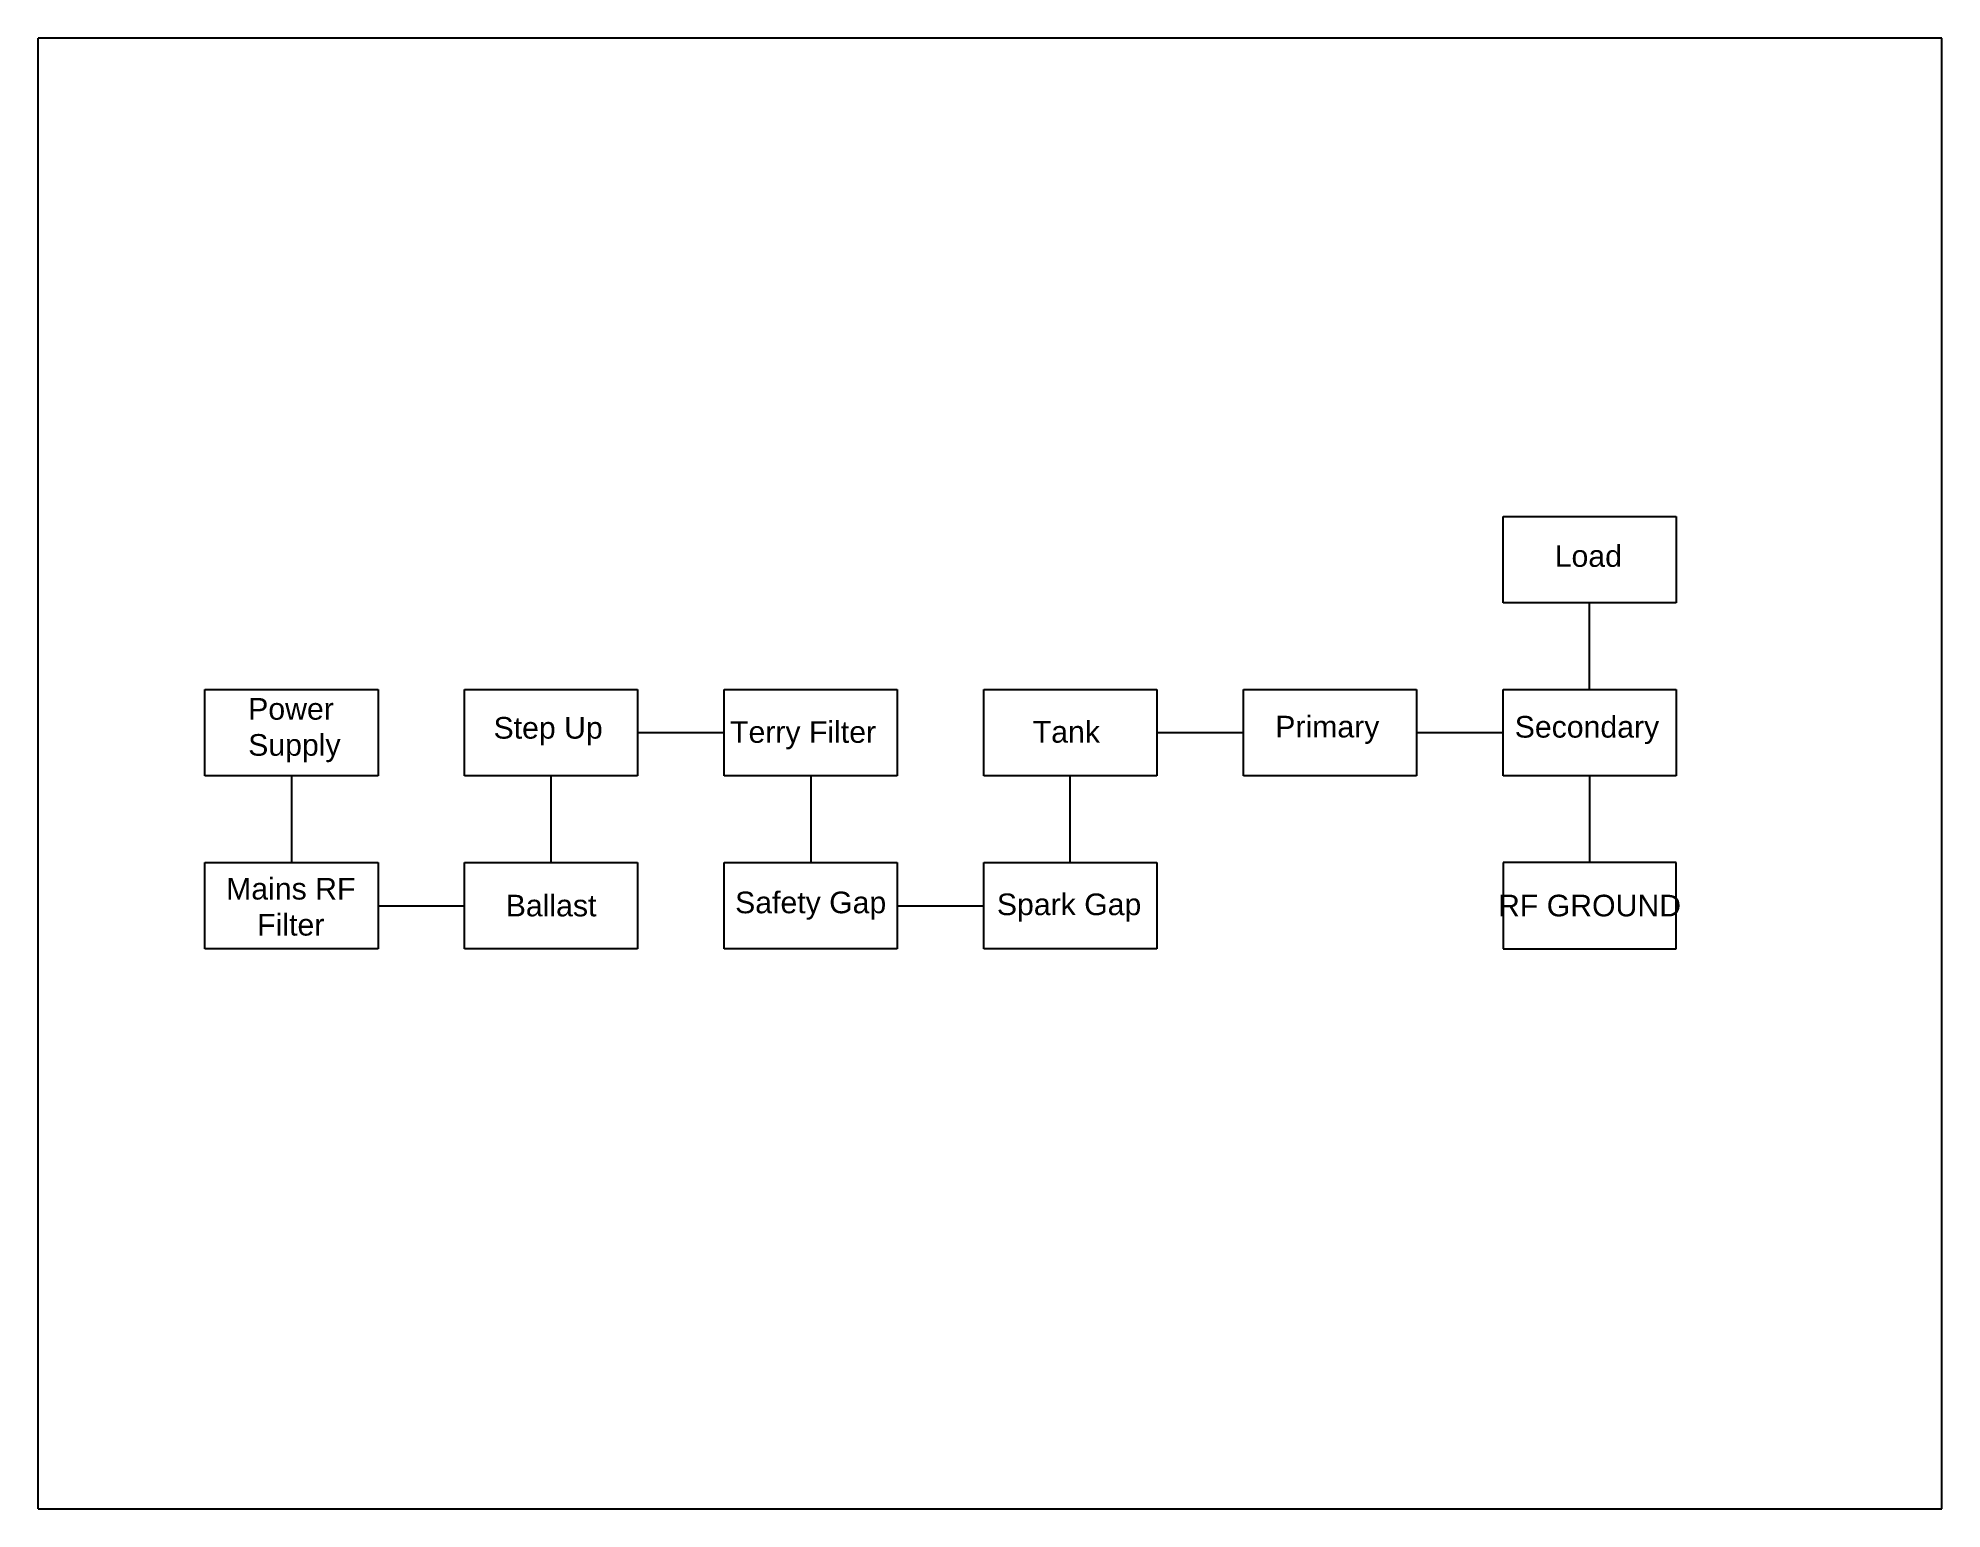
# Model space of a CAD drawing. Header units: millimetres. Extents: x 0 to 11, y 0 to 8.5.
import ezdxf

# ---------------------------------------------------------------- set-up
doc = ezdxf.new("R2010")
doc.units = ezdxf.units.MM
doc.header["$MEASUREMENT"] = 0
doc.styles.get("Standard").update_dxf_attribs({"font": 'arial.ttf'})

msp = doc.modelspace()

# ---------------------------------------------------------------- linework, layer by layer
for p, q in [((0, 0), (0, 8.5)), ((11, 8.5), (0, 8.5)), ((11, 0), (11, 8.5)), ((8.464, 5.236), (8.464, 5.736)), ((8.464, 5.736), (9.464, 5.736)), ((9.464, 5.736), (9.464, 5.236)), ((8.964, 5.236), (8.464, 5.236)), ((8.964, 4.736), (8.964, 5.236)), ((9.464, 5.236), (8.964, 5.236)), ((0.964, 4.236), (0.964, 4.736)), ((0.964, 4.736), (1.964, 4.736)), ((1.964, 4.736), (1.964, 4.236)), ((2.464, 4.486), (2.464, 4.736)), ((2.464, 4.736), (3.464, 4.736)), ((3.464, 4.736), (3.464, 4.236)), ((3.964, 4.486), (3.964, 4.736)), ((3.964, 4.736), (4.964, 4.736)), ((4.964, 4.736), (4.964, 4.236)), ((5.464, 4.236), (5.464, 4.736)), ((5.464, 4.736), (6.464, 4.736)), ((6.464, 4.736), (6.464, 4.236)), ((6.964, 4.486), (6.964, 4.736)), ((6.964, 4.736), (7.964, 4.736)), ((7.964, 4.736), (7.964, 4.236)), ((8.464, 4.486), (8.464, 4.736)), ((8.464, 4.736), (9.464, 4.736)), ((9.464, 4.736), (9.464, 4.236)), ((2.464, 4.236), (2.464, 4.486)), ((3.464, 4.486), (3.964, 4.486)), ((3.964, 4.236), (3.964, 4.486)), ((6.464, 4.486), (6.964, 4.486)), ((6.964, 4.236), (6.964, 4.486)), ((7.964, 4.486), (8.464, 4.486)), ((8.464, 4.236), (8.464, 4.486)), ((1.964, 4.236), (0.964, 4.236)), ((1.464, 4.236), (1.464, 3.736)), ((3.464, 4.236), (2.464, 4.236)), ((2.964, 3.736), (2.964, 4.236)), ((4.964, 4.236), (3.964, 4.236)), ((4.464, 4.236), (4.464, 3.736)), ((5.964, 4.236), (5.464, 4.236)), ((5.964, 3.736), (5.964, 4.236)), ((6.464, 4.236), (5.964, 4.236)), ((7.964, 4.236), (6.964, 4.236)), ((9.464, 4.236), (8.464, 4.236)), ((8.964, 4.236), (8.964, 3.736)), ((0.964, 3.236), (0.964, 3.736)), ((0.964, 3.736), (1.964, 3.736)), ((1.964, 3.736), (1.964, 3.486)), ((2.464, 3.486), (2.464, 3.736)), ((2.464, 3.736), (3.464, 3.736)), ((3.464, 3.736), (3.464, 3.236)), ((3.964, 3.486), (3.964, 3.736)), ((3.964, 3.736), (4.964, 3.736)), ((4.964, 3.736), (4.964, 3.236)), ((5.464, 3.486), (5.464, 3.736)), ((5.464, 3.736), (6.464, 3.736)), ((6.464, 3.736), (6.464, 3.236)), ((8.964, 3.736), (8.464, 3.736)), ((8.464, 3.736), (8.464, 3.236)), ((9.464, 3.736), (8.964, 3.736)), ((9.464, 3.236), (9.464, 3.736)), ((0.964, 3.486), (0.964, 3.486)), ((1.964, 3.486), (1.964, 3.486)), ((1.964, 3.486), (1.964, 3.486)), ((1.964, 3.486), (1.964, 3.236)), ((1.964, 3.486), (2.464, 3.486)), ((2.464, 3.236), (2.464, 3.486)), ((3.964, 3.236), (3.964, 3.486)), ((4.964, 3.486), (5.464, 3.486)), ((5.464, 3.236), (5.464, 3.486)), ((1.964, 3.236), (0.964, 3.236)), ((3.464, 3.236), (2.464, 3.236)), ((4.964, 3.236), (3.964, 3.236)), ((6.464, 3.236), (5.464, 3.236)), ((8.464, 3.236), (9.464, 3.236)), ((0, 0), (11, 0))]:
    msp.add_line(p, q)

# ---------------------------------------------------------------- texts
at = {"char_height": 0.125, "attachment_point": 5}
for s, insert, width in [('Load', (8.957, 5.506), 0.98533), ('Step Up', (2.947, 4.495), 0.96553), ('Terry Filter', (4.42, 4.471), 0.91127), ('Tank', (5.941, 4.49), 0.95454), ('Spark Gap', (5.957, 3.475), 0.98533), ('RF GROUND', (8.964, 3.486), 1.00073)]:
    msp.add_mtext(s, dxfattribs=dict(at, insert=insert, width=width))
at = {"insert": (1.214, 4.686), "char_height": 0.125, "attachment_point": 1}
msp.add_mtext('Power\\PSupply', dxfattribs=at)
at = {"char_height": 0.125, "attachment_point": 5}
for s, width, heights, insert in [('Primary', 1.23166, [0.469], (7.449, 4.502)), ('Secondary', 1.00073, [0.564], (8.949, 4.501)), ('Mains RF Filter', 0.9915, [0.373], (1.46, 3.479)), ('Ballast', 0.98755, [0.459], (2.964, 3.486)), ('\\pt0.125;Safety Gap', 1.24644, [0.472], (4.464, 3.486))]:
    msp.add_mtext_dynamic_manual_height_columns(s, width=width, gutter_width=3.249, heights=heights, dxfattribs=dict(at, insert=insert))

doc.saveas('drawing.dxf')
